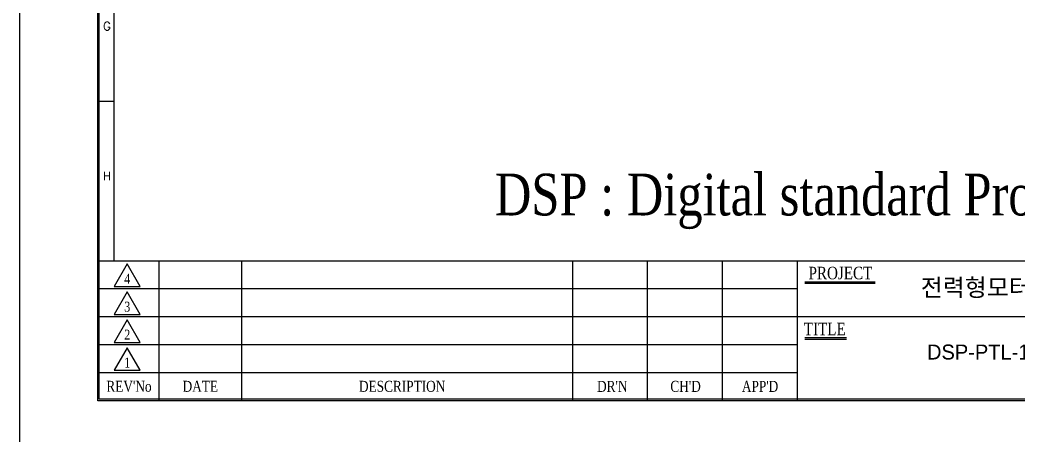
# Model space of a CAD drawing. Header units: millimetres. Extents: x 45 to 885, y 38 to 718.
# Drawn here: x 45.5 to 243.2, y 334.1 to 416.4 of the extents above; entities that cross this region are included whole.
import ezdxf
from ezdxf.enums import TextEntityAlignment as Align

# ---------------------------------------------------------------- set-up
doc = ezdxf.new("R2010")
doc.units = ezdxf.units.MM
for name, color, linetype in [('10', 1, 'Continuous'), ('20', 2, 'Continuous'), ('30', 3, 'Continuous'), ('40', 4, 'Continuous'), ('70', 7, 'Continuous'), ('ASHADE', 7, 'Continuous')]:
    doc.layers.add(name, color=color, linetype=linetype)
doc.styles.add('ghs', font='NGULIM.TTF')
doc.styles.add('SIMPLEX', font='SIMPLEX')
doc.styles.add('SS', font='batang.ttc', dxfattribs={"width": 0.8})

msp = doc.modelspace()

# ---------------------------------------------------------------- linework, layer by layer
msp.add_lwpolyline([(45.491, 618.976), (885.408, 618.976), (885.408, 37.938), (45.491, 37.938)], close=True)
at = {"layer": '10', "color": 7}
for p, q in [((200.98, 364.207), (214.948, 364.207)), ((200.98, 353.119), (209.233, 353.119))]:
    msp.add_line(p, q, dxfattribs=at)
for points in [[(66.76, 368.032), (64.188, 363.577), (69.332, 363.577)], [(66.76, 362.488), (64.188, 358.033), (69.332, 358.033)], [(66.76, 356.944), (64.188, 352.489), (69.332, 352.489)], [(66.76, 351.4), (64.188, 346.945), (69.332, 346.945)]]:
    msp.add_lwpolyline(points, close=True, dxfattribs=at)
at = {"layer": '20', "color": 7}
msp.add_line((64.163, 368.63), (64.163, 604.943), dxfattribs=at)
at = {"layer": '30', "color": 7}
msp.add_line((60.896, 400.31), (64.163, 400.31), dxfattribs=at)
at = {"layer": '40', "color": 7}
for p, q in [((73.039, 368.63), (73.039, 340.91)), ((89.374, 368.63), (89.374, 340.91)), ((154.946, 368.63), (154.946, 340.91)), ((169.796, 368.63), (169.796, 340.91)), ((184.646, 368.63), (184.646, 340.91)), ((199.496, 368.63), (199.496, 340.91)), ((199.496, 363.086), (60.896, 363.086)), ((199.496, 357.542), (60.896, 357.542)), ((288.596, 357.542), (199.496, 357.542)), ((199.496, 351.998), (60.896, 351.998)), ((199.496, 346.454), (60.896, 346.454))]:
    msp.add_line(p, q, dxfattribs=at)
at = {"layer": '70', "color": 7}
for p, q in [((60.896, 368.63), (437.096, 368.63)), ((200.98, 364.504), (214.948, 364.504)), ((200.98, 353.416), (209.233, 353.416))]:
    msp.add_line(p, q, dxfattribs=at)
for points in [[(437.096, 340.91), (60.896, 340.91), (60.896, 608.21), (437.096, 608.21)], [(436.799, 341.207), (61.193, 341.207), (61.193, 607.913), (436.799, 607.913)]]:
    msp.add_lwpolyline(points, close=True, dxfattribs=at)

# ---------------------------------------------------------------- texts
at = {"color": 7, "linetype": 'ByBlock', "lineweight": 0, "style": 'SS', "width": 0.8}
msp.add_text('DSP : Digital standard Protection 계전기', height=8.28113, dxfattribs=at).set_placement((139.593, 377.648))
at = {"layer": '30', "color": 7, "style": 'SIMPLEX'}
for s, p in [('G', (62.727, 415.16)), ('H', (62.727, 385.46))]:
    msp.add_text(s, height=1.683, dxfattribs=at).set_placement(p, align=Align.MIDDLE)
at = {"layer": '40', "color": 7, "style": 'SS', "width": 0.8}
for s, height, p in [('4', 1.98, (66.747, 364.111)), ('3', 1.98, (66.747, 358.567)), ('2', 1.98, (66.747, 353.023)), ('1', 1.98, (66.747, 347.479)), ("REV'No", 2.178, (67.093, 342.683)), ('DATE', 2.178, (81.228, 342.683)), ('DESCRIPTION', 2.178, (121.22, 342.683)), ("DR'N", 2.178, (162.845, 342.677)), ("CH'D", 2.178, (177.377, 342.677)), ("APP'D", 2.178, (192.136, 342.677))]:
    msp.add_text(s, height=height, dxfattribs=at).set_placement(p, align=Align.CENTER)
at = {"layer": '70', "color": 7, "style": 'SS', "width": 0.8}
for s, p in [('PROJECT', (208.057, 364.995)), ('TITLE', (204.953, 353.907))]:
    msp.add_text(s, height=2.475, dxfattribs=at).set_placement(p, align=Align.CENTER)
at = {"layer": 'ASHADE', "ltscale": 2, "style": 'ghs'}
for s, height, p in [('전력형모터보호계전기', 3.4749, (223.985, 361.621)), ('DSP-PTL-10Z7 / 70Z7', 2.97, (225.213, 349.086))]:
    msp.add_text(s, height=height, dxfattribs=at).set_placement(p)

doc.saveas('drawing.dxf')
